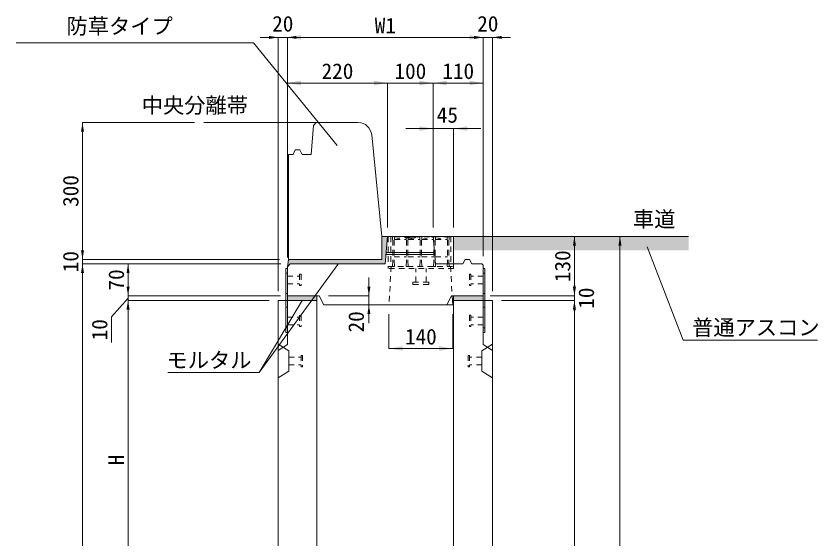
# Model space of a CAD drawing. Units: millimetres at full size. Extents: x 77586 to 117720, y -503 to 5664.
# Drawn here: x 102273 to 104033, y 3102 to 4249 of the extents above; entities that cross this region are included whole.
import ezdxf
from ezdxf.enums import TextEntityAlignment as Align

# ---------------------------------------------------------------- set-up
doc = ezdxf.new("R2010")
doc.units = ezdxf.units.MM
doc.header["$LTSCALE"] = 40
for name, pattern in [('CHAIN_DOUBLE_DASH', [23.5, 12, -1.5, 3.5, -1.5, 3.5, -1.5]), ('USER2', [0.54, 0.3, -0.24]), ('USER3', [0.54, 0.3, -0.24])]:
    doc.linetypes.add(name, pattern=pattern)
for name, color, linetype, lineweight in [('0_2', 7, 'Continuous', 9), ('インサート', 3, 'USER2', 9), ('グレーチング', 7, 'USER3', 5), ('プレート', 7, 'USER2', 9), ('モルタル', 30, 'Continuous', 9), ('受枠', 3, 'USER3', 9), ('寸法線', 7, 'Continuous', 9), ('引出線', 4, 'Continuous', 9), ('本体', 2, 'Continuous', 13), ('舗装・基礎', 3, 'Continuous', 13), ('補助線', 8, 'CHAIN_DOUBLE_DASH', 5)]:
    doc.layers.add(name, color=color, linetype=linetype, lineweight=lineweight)
doc.layers.add('ハッチング_舗装', color=7, linetype='Continuous')
doc.layers.add('文字', color=7, linetype='Continuous')
doc.styles.add('ＭＳ ゴシック', font='')
doc.styles.get('ＭＳ ゴシック').set_extended_font_data('MS Gothic')

# ---------------------------------------------------------------- blocks, each defined once
blk = doc.blocks.new('filled_arrow')
at = {"color": 0, "linetype": 'Continuous', "lineweight": -2}
blk.add_solid([(7.5, 1.25), (0, 0), (7.5, -1.25)], dxfattribs=at)

msp = doc.modelspace()

# ---------------------------------------------------------------- hatches: boundary and pattern name
at = {"layer": 'ハッチング_舗装'}
msp.add_hatch(color=256, dxfattribs=at).paths.add_polyline_path([(103233.2, 3765.36), (103233.2, 3735.36), (103748.93, 3735.36), (103748.93, 3765.36)])
at = {"layer": 'モルタル'}
for points in [[(103083.21, 3705.36), (103088.21, 3765.36), (103085.21, 3765.36), (103075.71, 3765.36), (103075.71, 3715.36), (102870.71, 3715.36), (102868.2, 3699.36), (102874.2, 3705.36)], [(102933.2, 3625.36), (102933.2, 3635.36), (102868.2, 3635.36), (102868.2, 3625.36)], [(103233.2, 3635.36), (103233.2, 3625.36), (103298.2, 3625.36), (103298.2, 3635.36)]]:
    msp.add_hatch(color=256, dxfattribs=at).paths.add_polyline_path(points)
at = {"layer": '引出線'}
msp.add_hatch(color=256, dxfattribs=at).paths.add_polyline_path([(102978.7, 3704.01), (102977.62, 3702.94), (102978.03, 3702.65)])

# ---------------------------------------------------------------- linework, layer by layer
at = {"layer": '0_2'}
for p, q in [((103498.2, 3683.36), (103498.2, 3577.36)), ((103313.2, 3635.36), (103498.2, 3635.36)), ((103338.2, 3625.36), (103498.2, 3625.36))]:
    msp.add_line(p, q, dxfattribs=at)
at = {"layer": 'インサート'}
for p, q in [((102868.2, 3678.86), (102868.2, 3661.86)), ((102868.2, 3678.86), (102895.2, 3678.86)), ((102868.2, 3678.86), (102868.2, 3661.86)), ((102895.2, 3682.86), (102895.2, 3657.86)), ((102895.2, 3682.86), (102898.21, 3682.86)), ((102898.21, 3682.86), (102898.21, 3657.86)), ((103268.2, 3682.86), (103268.2, 3657.86)), ((103271.2, 3682.86), (103268.2, 3682.86)), ((103271.2, 3682.86), (103271.2, 3657.86)), ((103298.2, 3678.86), (103271.2, 3678.86)), ((103298.2, 3678.86), (103298.2, 3661.86)), ((103298.2, 3678.86), (103298.2, 3661.86)), ((102868.2, 3661.86), (102895.2, 3661.86)), ((103298.2, 3661.86), (103271.2, 3661.86)), ((102895.2, 3657.86), (102898.21, 3657.86)), ((103271.2, 3657.86), (103268.2, 3657.86)), ((102895.2, 3592.86), (102895.2, 3567.86)), ((102898.21, 3592.86), (102898.21, 3567.86)), ((103268.2, 3592.86), (103268.2, 3567.86)), ((103271.2, 3592.86), (103268.2, 3592.86)), ((103271.2, 3592.86), (103271.2, 3567.86)), ((102868.2, 3588.86), (102868.2, 3571.86)), ((102868.2, 3588.86), (102895.2, 3588.86)), ((102868.2, 3588.86), (102868.2, 3571.86)), ((103298.2, 3588.86), (103271.2, 3588.86)), ((103298.2, 3588.86), (103298.2, 3571.86)), ((103298.2, 3588.86), (103298.2, 3571.86)), ((102868.2, 3571.86), (102895.2, 3571.86)), ((102895.2, 3567.86), (102898.21, 3567.86)), ((103271.2, 3567.86), (103268.2, 3567.86)), ((103298.2, 3571.86), (103271.2, 3571.86))]:
    msp.add_line(p, q, dxfattribs=at)
at = {"layer": 'インサート', "lineweight": 5}
for p, q in [((102898.41, 3504.86), (102898.41, 3479.86)), ((102898.41, 3504.86), (102901.41, 3504.86)), ((102901.41, 3504.86), (102901.41, 3479.86)), ((103265, 3504.86), (103265, 3479.87)), ((103268, 3504.86), (103265, 3504.86)), ((103268, 3504.86), (103268, 3479.87)), ((102871.41, 3500.86), (102898.41, 3500.86)), ((102871.41, 3500.86), (102871.41, 3483.86)), ((103295, 3500.87), (103268, 3500.87)), ((103295, 3500.87), (103295, 3483.86)), ((102871.41, 3483.86), (102898.41, 3483.86)), ((102898.41, 3479.86), (102901.41, 3479.86)), ((103268, 3479.87), (103265, 3479.87)), ((103295, 3483.86), (103268, 3483.86))]:
    msp.add_line(p, q, dxfattribs=at)
at = {"layer": 'グレーチング'}
for p, q in [((103223.7, 3764.86), (103098.7, 3764.86)), ((103098.7, 3764.86), (103098.7, 3758.86)), ((103098.7, 3758.86), (103099.7, 3757.86)), ((103099.7, 3757.86), (103099.7, 3706.86)), ((103103.7, 3758.86), (103102.7, 3757.86)), ((103102.7, 3757.86), (103102.7, 3706.86)), ((103103.7, 3764.86), (103103.7, 3758.86)), ((103103.7, 3758.86), (103128.7, 3764.86)), ((103103.7, 3758.86), (103128.7, 3758.86)), ((103128.7, 3764.86), (103128.7, 3758.86)), ((103128.7, 3758.86), (103129.7, 3757.86)), ((103129.7, 3757.86), (103129.7, 3706.86)), ((103133.7, 3758.86), (103132.7, 3757.86)), ((103132.7, 3757.86), (103132.7, 3706.86)), ((103133.7, 3764.86), (103133.7, 3758.86)), ((103133.7, 3758.86), (103158.7, 3764.86)), ((103133.7, 3758.86), (103158.7, 3758.86)), ((103158.7, 3764.86), (103158.7, 3758.86)), ((103158.7, 3758.86), (103159.7, 3757.86)), ((103159.7, 3757.86), (103159.7, 3706.86)), ((103163.7, 3758.86), (103162.7, 3757.86)), ((103162.7, 3757.86), (103162.7, 3706.86)), ((103163.7, 3764.86), (103163.7, 3758.86)), ((103163.7, 3758.86), (103188.7, 3764.86)), ((103163.7, 3758.86), (103188.7, 3758.86)), ((103188.7, 3764.86), (103188.7, 3758.86)), ((103188.7, 3758.86), (103189.7, 3757.86)), ((103189.7, 3757.86), (103189.7, 3706.86)), ((103193.7, 3758.86), (103192.7, 3757.86)), ((103192.7, 3757.86), (103192.7, 3706.86)), ((103193.7, 3764.86), (103193.7, 3758.86)), ((103193.7, 3758.86), (103218.7, 3764.86)), ((103193.7, 3758.86), (103218.7, 3758.86)), ((103218.7, 3764.86), (103218.7, 3758.86)), ((103218.7, 3758.86), (103219.7, 3757.86)), ((103219.7, 3757.86), (103219.7, 3706.86)), ((103223.7, 3758.86), (103222.7, 3757.86)), ((103222.7, 3757.86), (103222.7, 3706.86)), ((103223.7, 3764.86), (103223.7, 3758.86)), ((103102.7, 3720.86), (103129.7, 3720.86)), ((103132.7, 3720.86), (103159.7, 3720.86)), ((103162.7, 3720.86), (103189.7, 3720.86)), ((103192.7, 3720.86), (103219.7, 3720.86)), ((103098.7, 3705.86), (103099.7, 3706.86)), ((103098.7, 3699.86), (103098.7, 3705.86)), ((103098.7, 3699.86), (103103.7, 3699.86)), ((103103.7, 3705.86), (103102.7, 3706.86)), ((103103.7, 3699.86), (103103.7, 3705.86)), ((103128.7, 3705.86), (103129.7, 3706.86)), ((103128.7, 3699.86), (103128.7, 3705.86)), ((103128.7, 3699.86), (103133.7, 3699.86)), ((103133.7, 3705.86), (103132.7, 3706.86)), ((103133.7, 3699.86), (103133.7, 3705.86)), ((103158.7, 3705.86), (103159.7, 3706.86)), ((103158.7, 3699.86), (103158.7, 3705.86)), ((103158.7, 3699.86), (103163.7, 3699.86)), ((103163.7, 3705.86), (103162.7, 3706.86)), ((103163.7, 3699.86), (103163.7, 3705.86)), ((103188.7, 3705.86), (103189.7, 3706.86)), ((103188.7, 3699.86), (103188.7, 3705.86)), ((103188.7, 3699.86), (103193.7, 3699.86)), ((103193.7, 3705.86), (103192.7, 3706.86)), ((103193.7, 3699.86), (103193.7, 3705.86)), ((103218.7, 3705.86), (103219.7, 3706.86)), ((103218.7, 3699.86), (103218.7, 3705.86)), ((103218.7, 3699.86), (103223.7, 3699.86)), ((103223.7, 3705.86), (103222.7, 3706.86)), ((103223.7, 3699.86), (103223.7, 3705.86))]:
    msp.add_line(p, q, dxfattribs=at)
at = {"layer": 'プレート'}
for p, q in [((102868.2, 3685.37), (102865, 3685.37)), ((103301.4, 3685.37), (103298.2, 3685.37)), ((102868.2, 3640.36), (102865, 3640.36)), ((103301.4, 3640.36), (103298.2, 3640.36)), ((102868.2, 3610.37), (102865, 3610.37)), ((103301.4, 3610.37), (103298.2, 3610.37)), ((102868.2, 3565.36), (102865, 3565.36)), ((103301.4, 3565.36), (103298.2, 3565.36))]:
    msp.add_line(p, q, dxfattribs=at)
at = {"layer": 'プレート', "linetype": 'Continuous'}
for points in [[(102865, 3555.36), (102865, 3695.37), (102868.2, 3695.37), (102868.2, 3555.36)], [(103298.2, 3555.36), (103298.2, 3695.37), (103301.4, 3695.37), (103301.4, 3555.36)]]:
    msp.add_lwpolyline(points, close=True, dxfattribs=at)
at = {"layer": 'モルタル'}
for p, q in [((102870.71, 3715.36), (102868.2, 3699.36)), ((102868.2, 3635.36), (102868.2, 3625.36)), ((102933.2, 3625.36), (102933.2, 3635.36)), ((103233.2, 3625.36), (103233.2, 3635.36)), ((103298.2, 3635.36), (103298.2, 3625.36))]:
    msp.add_line(p, q, dxfattribs=at)
at = {"layer": '受枠', "linetype": 'Continuous'}
for q in [(103089.2, 3765.36), (103233.2, 3705.36)]:
    msp.add_line((103233.2, 3765.36), q, dxfattribs=at)
at = {"layer": '受枠'}
for p, q in [((103089.2, 3765.36), (103089.2, 3695.36)), ((103095.2, 3765.36), (103095.2, 3699.86)), ((103227.2, 3765.36), (103227.2, 3699.86)), ((103089.2, 3699.86), (103233.2, 3699.86)), ((103233.2, 3705.36), (103233.2, 3695.36)), ((103233.2, 3695.36), (103089.2, 3695.36)), ((103149.87, 3665.7), (103149.87, 3695.36)), ((103172.54, 3665.7), (103172.54, 3695.36)), ((103143.34, 3664.63), (103143.34, 3661.43)), ((103178, 3665.7), (103144.4, 3665.7)), ((103179.07, 3664.63), (103179.07, 3661.43)), ((103178, 3660.37), (103144.4, 3660.37))]:
    msp.add_line(p, q, dxfattribs=at)
for centre, start, end in [((103144.4, 3664.63), 90, 180), ((103144.4, 3661.43), 180, 270), ((103178, 3664.63), 0, 90), ((103178, 3661.43), 270, 0)]:
    msp.add_arc(centre, 1.07, start, end, dxfattribs=at)
at = {"layer": '寸法線'}
for p, q in [((102908.2, 4202.23), (102808.2, 4202.23)), ((102848.2, 3645.36), (102848.2, 4202.23)), ((102868.2, 3719.36), (102868.2, 4202.23)), ((102868.2, 4202.23), (103298.2, 4202.23)), ((102868.2, 3719.36), (102868.2, 4202.23)), ((103258.2, 4202.23), (103358.2, 4202.23)), ((103298.2, 3722.36), (103298.2, 4202.23)), ((103298.2, 3722.36), (103298.2, 4202.23)), ((103318.2, 3645.36), (103318.2, 4202.23)), ((102868.2, 4102.23), (103088.2, 4102.23)), ((102868.2, 3719.36), (102868.2, 4102.23)), ((103188.2, 4102.23), (103028.2, 4102.23)), ((103088.2, 3785.36), (103088.2, 4102.23)), ((103088.2, 3785.36), (103088.2, 4102.23)), ((103188.2, 4102.23), (103298.2, 4102.23)), ((103188.2, 3785.36), (103188.2, 4102.23)), ((103188.2, 3785.36), (103188.2, 4102.23)), ((103298.2, 3722.36), (103298.2, 4102.23)), ((102418.64, 4015.36), (102418.64, 3715.36)), ((102664.76, 4015.36), (102418.64, 4015.36)), ((103293.2, 4002.23), (103128.2, 4002.23)), ((103188.2, 3785.36), (103188.2, 4002.23)), ((103233.2, 3785.36), (103233.2, 4002.23)), ((102418.64, 3755.36), (102418.64, 3665.36)), ((103498.2, 3635.36), (103498.2, 3765.36)), ((103598.2, 3765.36), (103598.2, 2175.36)), ((102850.71, 3715.36), (102418.64, 3715.36)), ((102850.71, 3715.36), (102418.64, 3715.36)), ((102854.2, 3705.36), (102418.64, 3705.36)), ((102418.64, 3705.36), (102418.64, 2175.36)), ((102854.2, 3705.36), (102418.64, 3705.36)), ((102518.64, 3705.36), (102518.64, 3635.36)), ((102854.2, 3705.36), (102518.64, 3705.36)), ((102518.64, 3675.36), (102518.64, 3585.36)), ((103047.18, 3675.36), (103047.18, 3575.36)), ((102518.64, 3630.36), (102482.09, 3589.28)), ((102853.2, 3635.36), (102518.64, 3635.36)), ((102853.21, 3635.36), (102518.64, 3635.36)), ((102958.2, 3635.36), (103047.18, 3635.36)), ((103313.2, 3635.36), (103498.2, 3635.36)), ((102518.64, 3625.36), (102518.64, 2925.36)), ((102828.2, 3625.36), (102518.64, 3625.36)), ((102828.2, 3625.36), (102518.64, 3625.36)), ((103338.2, 3625.36), (103498.2, 3625.36)), ((103498.2, 3625.36), (103498.2, 2175.36)), ((103091.2, 3595.36), (103091.2, 3519.89)), ((103231.2, 3595.36), (103231.2, 3519.89)), ((102482.09, 3589.28), (102482.09, 3532.89)), ((103091.2, 3519.89), (103231.2, 3519.89))]:
    msp.add_line(p, q, dxfattribs=at)
at = {"layer": '引出線'}
msp.add_line((102978.7, 3704.01), (102806.68, 3467.01), dxfattribs=at)
for points in [[(102977.63, 3965.36), (102794.22, 4190.35), (102272.78, 4190.35)], [(103658.24, 3743.21), (103736.57, 3537.97), (104031.41, 3537.97)], [(102900.7, 3625.36), (102806.68, 3467.01), (102605.95, 3467.01)]]:
    msp.add_lwpolyline(points, dxfattribs=at)
msp.add_lwpolyline([(102978.7, 3704.01), (102977.62, 3702.94), (102978.03, 3702.65)], close=True, dxfattribs=at)
at = {"layer": '本体'}
for p, q in [((102925.28, 4009.37), (102931.71, 4015.36)), ((103023.56, 4015.36), (102931.71, 4015.36)), ((102920.71, 3945.36), (102925.28, 4009.37)), ((102870.71, 3945.36), (102880.71, 3945.36)), ((102880.71, 3945.36), (102885.71, 3955.36)), ((102885.71, 3955.36), (102895.71, 3955.36)), ((102895.71, 3955.36), (102900.71, 3945.36)), ((102900.71, 3945.36), (102920.71, 3945.36)), ((103083.2, 3705.36), (103088.2, 3765.36)), ((103088.2, 3765.36), (103125.2, 3765.36)), ((103125.2, 3765.36), (103128.2, 3762.36)), ((103128.2, 3762.36), (103148.2, 3762.36)), ((103148.2, 3762.36), (103151.2, 3765.36)), ((103151.2, 3765.36), (103188.2, 3765.36)), ((103188.2, 3765.36), (103193.2, 3705.36)), ((103253.2, 3705.36), (103258.2, 3715.36)), ((103258.2, 3715.36), (103268.2, 3715.36)), ((103268.2, 3715.36), (103273.2, 3705.36)), ((102868.2, 3699.36), (102874.2, 3705.36)), ((102868.2, 3699.36), (102868.2, 3635.36)), ((102874.2, 3705.36), (103083.2, 3705.36)), ((103193.2, 3705.36), (103253.2, 3705.36)), ((103273.2, 3705.36), (103295.2, 3705.36)), ((103295.2, 3705.36), (103298.2, 3702.36)), ((103298.2, 3702.36), (103298.2, 3635.36)), ((102868.2, 3635.36), (102938.2, 3635.36)), ((102938.2, 3635.36), (102948.2, 3615.36)), ((103228.2, 3635.36), (103218.2, 3615.36)), ((103228.2, 3635.36), (103298.2, 3635.36)), ((102948.2, 3615.36), (103218.2, 3615.36))]:
    msp.add_line(p, q, dxfattribs=at)
at = {"layer": '本体', "lineweight": 9}
for p, q in [((103191.45, 3726.36), (103084.95, 3726.36)), ((103191.12, 3730.36), (103085.29, 3730.36))]:
    msp.add_line(p, q, dxfattribs=at)
at = {"layer": '本体', "linetype": 'USER3', "lineweight": 9}
for p, q in [((103096.2, 3699.86), (103091.2, 3615.36)), ((103226.2, 3699.86), (103230.02, 3635.36))]:
    msp.add_line(p, q, dxfattribs=at)
at = {"layer": '本体', "lineweight": 20}
for p, q in [((102848.2, 3625.36), (102933.2, 3625.36)), ((102848.2, 3625.36), (102848.2, 2175.36)), ((102933.2, 2996.29), (102933.2, 3625.36)), ((103233.2, 3625.36), (103318.2, 3625.36)), ((103233.2, 2995.49), (103233.2, 3625.36)), ((103318.2, 2175.36), (103318.2, 3625.36))]:
    msp.add_line(p, q, dxfattribs=at)
at = {"layer": '本体', "lineweight": 5}
for p, q in [((102868.2, 3625.36), (102868.2, 3528.36)), ((103298.2, 3625.36), (103298.2, 3528.36)), ((102848.2, 3515.86), (102868.2, 3528.36)), ((102848.21, 3529.36), (102871.41, 3514.86)), ((103318.2, 3529.36), (103295, 3514.87)), ((103318.2, 3515.86), (103298.2, 3528.36)), ((102871.41, 3514.86), (102871.41, 3469.86)), ((103295, 3514.87), (103295, 3469.86)), ((102848.21, 3455.36), (102871.41, 3469.86)), ((103318.2, 3455.36), (103295, 3469.86))]:
    msp.add_line(p, q, dxfattribs=at)
at = {"layer": '本体'}
msp.add_lwpolyline([(102870.71, 3945.36), (102870.71, 3715.36), (103075.71, 3715.36), (103075.71, 3765.36), (103053.41, 3988.34)], dxfattribs=at)
msp.add_arc((103023.56, 3985.36), 30, 5.71059, 90, dxfattribs=at)
at = {"layer": '舗装・基礎'}
for p, q in [((102684.76, 4015.36), (102931.71, 4015.36)), ((103233.2, 3765.36), (103748.93, 3765.36))]:
    msp.add_line(p, q, dxfattribs=at)
at = {"layer": '舗装・基礎', "lineweight": 9}
for p in [(103075.71, 3765.36), (103078.2, 3765.36)]:
    msp.add_line(p, (103088.2, 3765.36), dxfattribs=at)
at = {"layer": '補助線'}
for p in [(103230.02, 3635.36), (103218.2, 3615.36)]:
    msp.add_line(p, (103231.2, 3615.36), dxfattribs=at)

# ---------------------------------------------------------------- block references
at = {"layer": '0_2', "xscale": 3.2, "yscale": 3.2}
for p, rotation in [((103498.2, 3635.36), 90), ((103498.2, 3625.36), 270)]:
    msp.add_blockref('filled_arrow', p, dxfattribs=dict(at, rotation=rotation))
at = {"layer": '寸法線'}
for p, xscale, yscale in [((102868.2, 4202.23), 4, 4), ((102868.2, 4202.23), 2.67, 2.67), ((103318.2, 4202.23), 2.67, 2.67), ((102868.2, 4102.23), 4, 4), ((103188.2, 4102.23), 4, 4), ((103233.2, 4002.23), 4, 4), ((103091.2, 3519.89), 4, 4)]:
    msp.add_blockref('filled_arrow', p, dxfattribs=dict(at, xscale=xscale, yscale=yscale))
for p, xscale, yscale, rotation in [((103298.2, 4202.23), 4, 4, 180), ((102848.2, 4202.23), 2.67, 2.67, 180), ((103298.2, 4202.23), 2.67, 2.67, 180), ((103088.2, 4102.23), 4, 4, 180), ((103088.2, 4102.23), 4, 4, 180), ((103188.2, 4102.23), 4, 4, 180), ((103298.2, 4102.23), 4, 4, 180), ((102418.64, 4015.36), 2.67, 2.67, 270), ((103188.2, 4002.23), 4, 4, 180), ((103498.2, 3765.36), 2.67, 2.67, 270), ((103598.2, 3765.36), 2.67, 2.67, 270), ((102418.64, 3715.36), 2.67, 2.67, 90), ((102418.64, 3715.36), 2.67, 2.67, 90), ((102418.64, 3705.36), 2.67, 2.67, 270), ((102418.64, 3705.36), 2.67, 2.67, 270), ((102518.64, 3705.36), 2.67, 2.67, 270), ((102518.64, 3635.36), 2.67, 2.67, 90), ((102518.64, 3635.36), 2.67, 2.67, 90), ((103047.18, 3635.36), 2.67, 2.67, 90), ((103498.2, 3635.36), 2.67, 2.67, 90), ((102518.64, 3625.36), 2.67, 2.67, 270), ((102518.64, 3625.36), 2.67, 2.67, 270), ((103047.18, 3615.36), 2.67, 2.67, 270), ((103498.2, 3625.36), 2.67, 2.67, 270), ((103231.2, 3519.89), 4, 4, 180)]:
    msp.add_blockref('filled_arrow', p, dxfattribs=dict(at, xscale=xscale, yscale=yscale, rotation=rotation))
at = {"layer": '引出線', "xscale": 0.2, "yscale": 0.2}
for p, rotation in [((102977.63, 3965.36), 129.2), ((103658.24, 3743.21), 290.9), ((102900.7, 3625.36), 239.3)]:
    msp.add_blockref('filled_arrow', p, dxfattribs=dict(at, rotation=rotation))

# ---------------------------------------------------------------- texts
at = {"layer": '0_2', "style": 'ＭＳ ゴシック'}
msp.add_text('10', height=34.18, rotation=90, dxfattribs=at).set_placement((103524.2, 3630.36), align=Align.MIDDLE_CENTER)
at = {"layer": '寸法線', "style": 'ＭＳ ゴシック'}
for s, p in [('20', (102858.2, 4232.23)), ('W1', (103083.2, 4228.23)), ('20', (103308.2, 4232.23)), ('220', (102978.2, 4128.23)), ('100', (103138.2, 4128.23)), ('110', (103243.2, 4128.23)), ('45', (103219.34, 4032.23)), ('140', (103161.2, 3545.89))]:
    msp.add_text(s, height=34.18, dxfattribs=at).set_placement(p, align=Align.MIDDLE_CENTER)
for s, p in [('300', (102392.64, 3865.36)), ('10', (102392.64, 3710.36)), ('130', (103472.2, 3700.36)), ('70', (102492.64, 3670.36)), ('20', (103019.18, 3578.36)), ('10', (102456.09, 3561.08)), ('H', (102492.64, 3275.36))]:
    msp.add_text(s, height=34.18, rotation=90, dxfattribs=at).set_placement(p, align=Align.MIDDLE_CENTER)
at = {"layer": '引出線', "style": 'ＭＳ ゴシック'}
msp.add_text('防草タイプ  ', height=34.18, dxfattribs=at).set_placement((102383.64, 4199.62), align=Align.BOTTOM_LEFT)
msp.add_text('普通アスコン', height=34.18, dxfattribs=at).set_placement((103756.57, 3583.18), align=Align.TOP_LEFT)
msp.add_text('モルタル', height=34.18, dxfattribs=at).set_placement((102696.32, 3511.49), align=Align.TOP_CENTER)
at = {"layer": '文字', "style": 'ＭＳ ゴシック'}
for s, p in [('中央分離帯', (102665.24, 4053.33)), ('車道', (103673.12, 3803.52))]:
    msp.add_text(s, height=34.18, dxfattribs=at).set_placement(p, align=Align.MIDDLE_CENTER)

doc.saveas('drawing.dxf')
